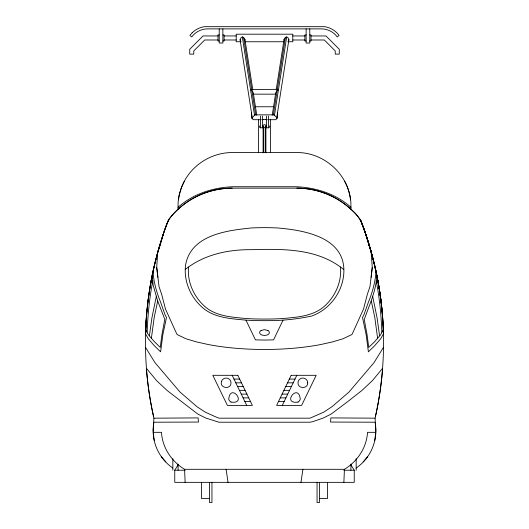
<?xml version="1.0" encoding="UTF-8"?>
<svg xmlns="http://www.w3.org/2000/svg" width="529" height="529" viewBox="0 0 529 529"><rect width="100%" height="100%" fill="white"/><g stroke="black" fill="none" stroke-linecap="round" stroke-linejoin="round"><path stroke-width="0.79" d="M265.902 152.835L265.902 126.742A1.62 1.356 0 0 0 264.5 124.712A1.62 1.356 0 0 0 263.098 126.742L263.098 152.835M263.693 152.656L263.693 127.238L263.098 126.742M371.781 254.389C386.11 307.038 387.327 363.152 375.445 416.396M177.995 209.372L178.141 202.065A54.229 54.229 0 0 1 184.363 181.176C193.561 163.818 212.592 152.504 232.211 152.557L296.789 152.557C323.179 152.187 347.804 173.466 350.522 199.869M343.876 482.342L344.425 469.302C357.399 461.493 366.696 447.607 367.516 432.319L375.742 432.319L374.816 440.34M146.268 320.481C144.073 352.592 146.566 384.986 153.555 416.396M146.335 319.093L146.414 317.572M147.181 332.152C147.763 314.861 149.542 297.589 152.802 280.595M157.708 252.399L156.723 267.284L159.024 286.579L161.609 294.19L165.478 309.055L176.534 333.468L177.195 334.599L186.063 338.805L196.543 341.919L208.406 344.564A103.968 31.046 0 0 0 320.594 344.564L332.457 341.919L342.937 338.805L351.805 334.599L352.466 333.468L363.522 309.055L367.391 294.19L369.976 286.579L372.277 267.284L371.06 251.526C365.79 237.508 364.541 220.533 352.241 210.469C347.791 206.257 342.904 202.534 337.661 199.367C325.361 192.093 311.131 188.185 296.835 188.152L232.165 188.152C217.869 188.185 203.639 192.093 191.339 199.367C184.343 203.579 177.989 208.816 172.514 214.88C163.726 224.924 162.734 239.432 157.94 251.526L157.708 252.439L160.697 242.553M188.542 267C187.147 281.071 193.178 295.261 203.242 305.002C212.843 314.623 226.458 316.573 239.339 317.883A108.809 60.055 0 0 0 253.404 318.908A230.485 127.218 0 0 0 275.596 318.908A108.809 60.055 0 0 0 289.661 317.883C302.581 316.679 316.097 314.464 325.758 305.002C335.822 295.261 341.853 281.071 340.458 267C314.914 248.266 281.567 248.855 251.454 249.695C228.098 249.397 203.896 254.621 185.315 269.433M153.139 431.287L153.913 418.174A338.507 338.507 0 0 1 146.374 368.257L156.498 380.543L167.124 390.501L197.74 414.009L205.695 418.003L218.966 422.215L310.034 422.215L312.904 421.62L323.305 418.003L331.26 414.009L347.646 401.663L361.876 390.501L372.502 380.543L382.626 368.257A338.507 338.507 0 0 1 375.087 418.174L375.861 431.287M149.416 335.743L151.929 317.777L156.366 296.141M151.42 338.024L154.151 317.777L157.682 301.008L153.152 285.164L152.213 275.794M148.074 300.816L146.335 317.777L145.508 334.599A338.507 338.507 0 0 1 168.619 219.595A79.925 79.925 0 0 1 232.165 188.152M371.153 277.315L372.277 267.284M300.975 482.342L302.892 469.302M147.994 301.021L150.487 284.364L153.807 267.853L157.292 254.178M178.478 199.869L179.265 194.844L181.348 187.835L184.363 181.176M272.223 115.256L275.748 92.681L277.183 90.221L278.466 89.632L277.322 89.308L250.534 89.632L251.817 90.221L253.252 92.681L256.777 115.256M276.211 89.712L284.06 39.424L285.435 37.314L286.692 36.951L287.855 37.506L288.913 39.668L276.614 118.483L276.25 119.375L275.378 119.699L268.54 119.699M260.46 119.699L253.622 119.699L252.75 119.375L252.624 117.273L254.522 115.17L255.666 114.846L273.334 114.846L277.183 90.221M285.435 37.314L277.322 89.308L276.449 89.632M276.614 118.483L276.376 117.273L274.478 115.17L286.692 36.951M150.567 284.159L153.879 267.648M252.386 118.483L240.087 39.668L241.145 37.506L242.308 36.951L243.565 37.314L244.94 39.424L252.789 89.712M244.689 40.561L244.94 39.424M375.974 271.727C375.292 282.182 372.409 292.411 368.435 302.072L364.051 314.51L362.517 317.493L366.141 334.599L368.389 351.811L374.572 345.854L380.688 338.758L383.452 333.905M376.787 275.794C376.132 290.533 369.771 304.082 364.878 317.777L364.197 319.304L367.053 334.599L368.739 347.394L374.572 341.747L380.688 334.692L383.254 329.845M160.955 241.72L163.302 234.281M177.923 464.217L177.301 466.168L174.755 470.215L185.276 470.215M288.563 40.634L288.913 39.668M266.12 127.165L265.975 127.509L265.902 126.028M283.035 320.138L273.572 339.869L264.5 340.061L255.428 339.869L245.965 320.138C230.26 318.617 212.995 317.896 200.98 306.198C189.885 295.784 183.603 280.218 185.573 265.009C190.956 234.936 226.564 230.479 251.52 227.953A84.303 25.418 0 0 1 277.48 227.953C304.36 230.227 345.285 237.137 343.863 272.422C342.964 291.71 329.891 309.458 311.74 316.031C299.917 318.564 287.875 320.065 275.794 320.521A238.553 131.668 0 0 1 253.206 320.521L245.965 320.138M282.288 405.386L296.835 375.312M383.479 347.374L374.01 362.63L349.054 391.989L332.02 406.702L323.715 412.164L310.034 418.174L218.966 418.174L215.964 416.997L205.285 412.164L196.98 406.702L179.946 391.989L154.99 362.63L145.521 347.374M363.099 461.929L367.476 456.917M178.035 207.348C192.913 193.898 213.035 187.497 232.853 186.737L296.147 186.737C315.965 187.497 336.087 193.898 350.965 207.348M263.693 127.238L265.307 127.238L265.902 126.742M261.068 330.506L264.5 329.653L267.932 330.506M298.019 402.066C281.15 404.619 298.376 382.169 300.274 399.124A8.411 6.322 34.2 0 1 298.019 402.066M261.815 119.699L264.5 119.323L267.185 119.699M265.618 119.699L266.894 119.567M219.224 34.94L218.014 34.94L218.014 41.004L219.224 41.004M222.868 34.94L224.078 34.94L224.078 41.004L222.868 41.004M306.132 34.94L304.922 34.94L304.922 41.004L306.132 41.004M309.776 34.94L310.986 34.94L310.986 41.004L309.776 41.004M218.014 35.952L203.03 35.952L189.719 49.257L189.719 54.137L193.759 54.137L193.759 50.936L204.703 39.992L218.014 39.992M224.078 35.952L236.205 35.952M292.795 35.952L304.922 35.952M310.986 35.952L325.97 35.952L339.281 49.257L339.281 54.137L335.241 54.137L335.241 50.936L324.297 39.992L310.986 39.992M224.078 39.992L236.205 39.992M292.795 39.992L304.922 39.992M241.125 41.745L236.205 41.745L236.205 34.2L292.795 34.2L292.795 41.745L287.875 41.745M245.225 41.745L283.775 41.745M253.259 94.162L275.741 94.162M255.606 106.765L273.394 106.765M260.46 127.773L262.477 127.773M266.523 127.773L268.54 127.773M233.983 379.075L239.644 379.075M289.356 379.075L295.017 379.075M235.802 382.831L241.462 382.831M287.538 382.831L293.198 382.831M237.62 386.587L243.28 386.587M285.72 386.587L291.38 386.587M239.439 390.349L245.099 390.349M283.901 390.349L289.561 390.349M241.257 394.105L246.917 394.105M282.083 394.105L287.743 394.105M243.076 397.868L248.736 397.868M280.264 397.868L285.924 397.868M244.894 401.623L250.554 401.623M278.446 401.623L284.106 401.623M153.913 418.174L198.144 417.91L198.415 422.056L153.913 422.215A45.421 45.421 0 0 0 172.851 468.066M375.087 418.174L330.856 417.91L330.585 422.056L375.087 422.215A45.421 45.421 0 0 1 356.149 468.066M154.184 440.34L153.258 432.319L161.484 432.319C162.304 447.607 171.601 461.493 184.575 469.302L344.425 469.302M343.724 470.215L354.245 470.215L351.699 466.168L351.077 464.217M209.524 498.47L201.443 498.47L201.443 482.56M319.476 498.47L327.557 498.47L327.557 482.56M262.106 119.567L263.382 119.699M273.334 114.846L274.478 115.17M252.551 89.632L251.678 89.308L243.565 37.314M230.981 402.066C247.85 404.619 230.624 382.169 228.726 399.124A8.411 6.322 -34.2 0 0 230.981 402.066M340.458 267L343.685 269.433M263.098 126.028L263.025 127.509L262.88 127.165M161.524 456.917L165.901 461.929M145.746 329.845L148.312 334.692L154.428 341.747L160.261 347.394L161.947 334.599L164.803 319.304L157.688 301.021M145.548 333.905L148.312 338.758L154.428 345.854L160.611 351.811L162.859 334.599L166.483 317.493L164.949 314.51L160.565 302.072C156.591 292.411 153.708 282.182 153.026 271.727M232.165 375.312L246.712 405.386M240.087 39.668L240.437 40.634M365.698 234.281L368.045 241.72M368.303 242.553L371.292 252.399M371.318 301.008L374.849 317.777L377.58 338.024M372.634 296.141L377.071 317.777L379.584 335.743M284.06 39.424L284.311 40.561M376.198 280.595C379.458 297.589 381.237 314.861 381.819 332.152M251.817 90.221L255.666 114.846M242.308 36.951L254.522 115.17M226.108 469.302L228.025 482.342M156.723 267.284L157.847 277.315M184.575 469.302L185.124 482.342M351.005 209.372L350.859 202.065A54.229 54.229 0 0 0 344.637 181.176M356.162 458.736L356.162 470.215M354.245 470.122L354.245 482.342L174.755 482.342L174.755 470.122M350.925 464.224L350.925 470.215M319.476 482.342L319.476 502.55L317.05 502.55L317.05 482.342M309.776 28.877L309.776 43.021L306.132 43.021L306.132 28.877M277.434 112.737L277.434 118.443M270.564 119.435L270.564 152.484M269.354 125.922L269.354 127.535M268.54 116.056L268.54 127.952M266.523 116.056L266.523 127.952M265.307 127.238L265.307 152.656M262.477 116.056L262.477 127.952M260.46 116.056L260.46 127.952M259.646 125.922L259.646 127.535M258.436 119.435L258.436 152.484M251.566 112.737L251.566 118.443M222.868 28.877L222.868 43.021L219.224 43.021L219.224 28.877M211.95 482.342L211.95 502.55L209.524 502.55L209.524 482.342M178.075 464.224L178.075 470.215M172.838 458.736L172.838 470.215M383.492 334.599A338.507 338.507 0 0 0 360.381 219.595A79.925 79.925 0 0 0 296.835 188.152M380.992 301.021A337.952 337.952 0 0 0 360.461 219.806A338.11 338.11 0 0 1 383.472 334.599M145.528 334.599A338.11 338.11 0 0 1 168.539 219.806M261.068 330.506A4.992 2.936 0 0 0 259.653 332.562L259.812 333.316A5.197 3.022 -1.6 0 0 262.073 335.082L264.5 335.472L266.927 335.082A5.197 3.022 1.6 0 0 269.182 333.316L269.354 332.562A4.992 2.936 0 0 0 267.932 330.506M360.461 219.806A338.064 338.064 0 0 1 382.652 317.777M221.446 381.574C219.456 388.379 231.153 389.913 230.988 382.831A9.39 6.679 -23.2 0 0 229.566 379.399C227.106 376.787 222.273 378.083 221.446 381.574M307.719 382.831C307.951 389.06 297.781 389.06 298.012 382.831A9.39 6.679 23.2 0 1 299.434 379.399C302.251 376.35 307.878 378.685 307.719 382.831M291.175 375.312L276.627 405.386L301.623 405.386L316.17 375.312L291.175 375.312M192.073 32.864L189.904 35.377L191.743 36.957A19.804 19.804 0 0 1 207.91 28.877L321.09 28.877A19.804 19.804 0 0 1 337.257 36.957L339.096 35.377L336.927 32.864A22.238 22.238 0 0 0 324.568 26.681L204.432 26.681A22.238 22.238 0 0 0 192.073 32.864M237.825 375.312L212.83 375.312L227.377 405.386L252.373 405.386L237.825 375.312"/></g></svg>
